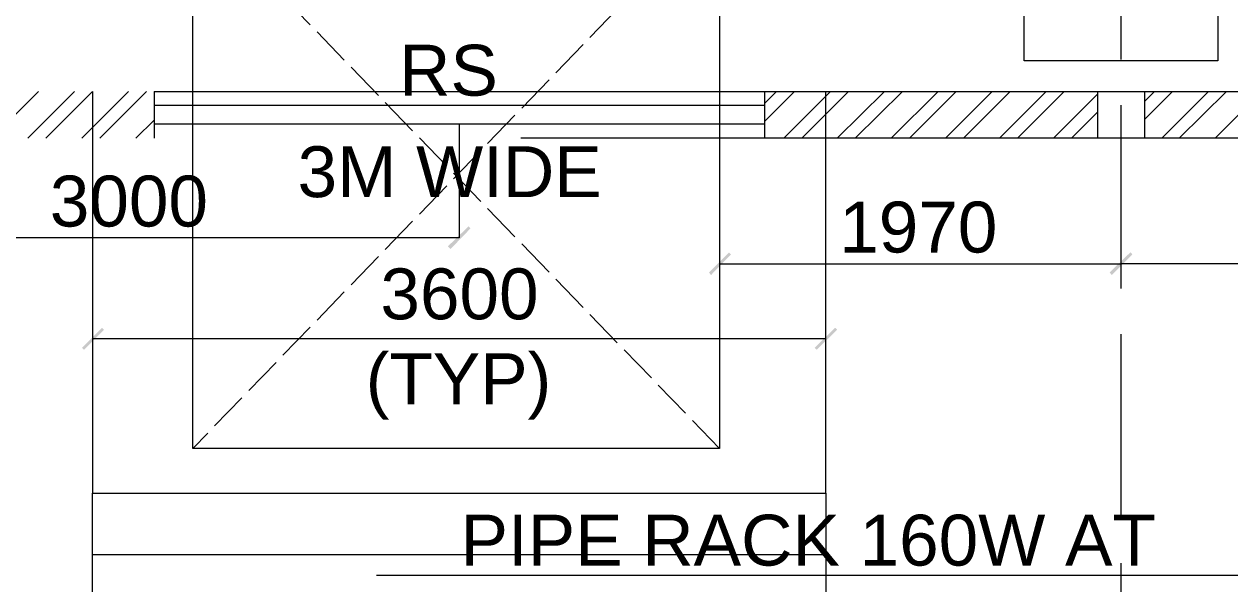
# Model space of a CAD drawing. Header units: inches. Extents: x 2602 to 127694, y 109 to 91908.
# Drawn here: x 18421 to 24343, y 23780 to 26531 of the extents above; entities that cross this region are included whole.
import ezdxf

# ---------------------------------------------------------------- set-up
doc = ezdxf.new("R2010")
doc.units = ezdxf.units.IN
doc.header["$MEASUREMENT"] = 0
doc.linetypes.add('PDF_IMPORT', pattern=[1, 0.8, -0.2])
doc.layers.add('PDF_Geometry', color=7, linetype='Continuous')
doc.layers.add('PDF_Solid Fills', color=7, linetype='Continuous', true_color=0x724639)
doc.layers.add('PDF_Text', color=230, linetype='Continuous', true_color=0xff007f)
doc.styles.add('PDF Arial', font='arial.ttf')

msp = doc.modelspace()

# ---------------------------------------------------------------- hatches: boundary and pattern name
at = {"layer": 'PDF_Solid Fills', "true_color": 0x00b8b8, "transparency": 33554559}
for points in [[(20502.1, 25438.7), (20515.2, 25425.6), (20613.6, 25527.3), (20603.8, 25537.1)], [(21892.9, 25399.3), (21883, 25409.2), (21784.6, 25310.8), (21794.5, 25297.7)], [(23762.5, 25297.7), (23864.2, 25399.3), (23854.4, 25409.2), (23752.7, 25310.8)], [(18812.8, 25028.7), (18803, 25038.5), (18704.5, 24940.1), (18714.4, 24930.3)], [(22302.9, 24940.1), (22312.7, 24930.3), (22414.4, 25028.7), (22404.6, 25038.5)]]:
    msp.add_hatch(color=132, dxfattribs=at).paths.add_polyline_path(points)

# ---------------------------------------------------------------- linework, layer by layer
at = {"layer": 'PDF_Geometry', "color": 30, "linetype": 'PDF_IMPORT', "lineweight": 0, "ltscale": 1125.093782, "true_color": 0xff7f00}
msp.add_lwpolyline([(23808.5, 17356.4), (23808.5, 83868.1), (17307.2, 83868.1), (23808.5, 77216)], dxfattribs=at)
at = {"layer": 'PDF_Geometry', "color": 12, "linetype": 'PDF_IMPORT', "lineweight": 0, "ltscale": 15816.91609, "true_color": 0xdd0000}
msp.add_lwpolyline([(33514.5, 25970.1), (10104, 25970.1), (10104, 77376.7)], dxfattribs=at)
at = {"layer": 'PDF_Geometry', "color": 162, "lineweight": 0, "true_color": 0x002db8}
msp.add_lwpolyline([(19249.1, 27124.7), (21837.1, 27124.7), (21837.1, 24444.8), (19249.1, 24444.8)], close=True, dxfattribs=at)
at = {"layer": 'PDF_Geometry', "color": 162, "linetype": 'PDF_IMPORT', "lineweight": 0, "ltscale": 241.264396, "true_color": 0x002db8}
for points in [[(21837.1, 27124.7), (19249.1, 24444.8)], [(21837.1, 24444.8), (19249.1, 27124.7)]]:
    msp.add_lwpolyline(points, dxfattribs=at)
at = {"layer": 'PDF_Geometry', "color": 17, "lineweight": 0, "true_color": 0x724639}
msp.add_lwpolyline([(23332.8, 26996.8), (24284.1, 26996.8), (24284.1, 26350.6), (23332.8, 26350.6)], close=True, dxfattribs=at)
at = {"layer": 'PDF_Geometry', "color": 12, "linetype": 'PDF_IMPORT', "lineweight": 0, "ltscale": 8725.217088, "true_color": 0xdd0000}
msp.add_lwpolyline([(10333.6, 26199.7), (33514.5, 26199.7)], dxfattribs=at)
at = {"layer": 'PDF_Geometry', "color": 12, "lineweight": 0, "true_color": 0xdd0000}
for points in [[(18261.7, 25970.1), (18491.3, 26199.7)], [(18438.9, 25970.1), (18668.5, 26199.7)], [(18527.4, 25970.1), (18757, 26199.7)], [(18704.5, 25970.1), (18757, 26022.6), (18934.2, 26199.7)], [(18793.1, 25970.1), (19022.7, 26199.7)], [(19058.8, 26199.7), (19058.8, 25970.1)], [(22056.9, 26140.7), (22115.9, 26199.7)], [(22056.9, 26052.1), (22204.5, 26199.7)], [(22056.9, 26199.7), (22056.9, 25970.1)], [(22152, 25970.1), (22358.6, 26176.7), (22381.6, 26199.7)], [(22240.6, 25970.1), (22358.6, 26088.2), (22470.2, 26199.7)], [(22414.4, 25970.1), (22647.3, 26199.7)], [(22503, 25970.1), (22735.9, 26199.7)], [(22680.1, 25970.1), (22909.7, 26199.7)], [(22768.7, 25970.1), (22998.3, 26199.7)], [(22945.8, 25970.1), (23175.4, 26199.7)], [(23034.4, 25970.1), (23264, 26199.7)], [(23211.5, 25970.1), (23441.1, 26199.7)], [(23300, 25970.1), (23529.7, 26199.7)], [(23477.2, 25970.1), (23693.7, 26186.6)], [(23693.7, 26199.7), (23693.7, 25970.1)], [(23923.3, 26150.5), (23972.5, 26199.7)], [(23923.3, 26061.9), (24061, 26199.7)], [(23923.3, 26199.7), (23923.3, 25970.1)], [(24008.6, 25970.1), (24238.2, 26199.7)], [(24093.8, 25970.1), (24326.7, 26199.7)], [(24271, 25970.1), (24500.6, 26199.7)], [(18970.2, 25970.1), (19058.8, 26058.7)], [(23565.7, 25970.1), (23693.7, 26098)], [(19058.8, 25970.1), (19058.8, 25970.1)]]:
    msp.add_lwpolyline(points, dxfattribs=at)
at = {"layer": 'PDF_Geometry', "color": 15, "lineweight": 0, "true_color": 0x944a4a}
for points in [[(18757, 26199.7), (18757, 24225.1), (22358.6, 24225.1), (22358.6, 26199.7)], [(22358.6, 24225.1), (22358.6, 19724.7), (18757, 19724.7), (18757, 24225.1)], [(22358.6, 23923.3), (18757, 23923.3)]]:
    msp.add_lwpolyline(points, dxfattribs=at)
at = {"layer": 'PDF_Geometry', "lineweight": 0}
for points in [[(22056.9, 26130.8), (19058.8, 26130.8)], [(22056.9, 26039), (19058.8, 26039)], [(24936.8, 25412.5), (24936.8, 23821.6), (20151.1, 23821.6)]]:
    msp.add_lwpolyline(points, dxfattribs=at)
at = {"layer": 'PDF_Geometry', "color": 132, "lineweight": 0, "true_color": 0x00b8b8}
for points in [[(20557.8, 26039), (20557.8, 25481.4), (17307.2, 25481.4), (17307.2, 26039)], [(20557.8, 26039), (20557.8, 26039)], [(27059.1, 26039), (27059.1, 25353.4), (23808.5, 25353.4), (23808.5, 26039)], [(23808.5, 26039), (23808.5, 26039)], [(21837.1, 25353.4), (23808.5, 25353.4)], [(21837.1, 25353.4), (21837.1, 25353.4)], [(23808.5, 25353.4), (23808.5, 25353.4)], [(23808.5, 25353.4), (23808.5, 25353.4)], [(23808.5, 25353.4), (23808.5, 25353.4)], [(18757, 25212.4), (18757, 24986), (22358.6, 24986), (22358.6, 25212.4)]]:
    msp.add_lwpolyline(points, dxfattribs=at)

# ---------------------------------------------------------------- texts
at = {"layer": 'PDF_Text', "color": 32, "true_color": 0xb85b00, "char_height": 249.99, "attachment_point": 7, "style": 'PDF Arial'}
for s, insert in [('RS', (20262.6, 26175.8)), ('3M WIDE', (19764, 25677))]:
    msp.add_mtext(s, dxfattribs=dict(at, insert=insert))
at = {"layer": 'PDF_Text', "color": 132, "true_color": 0x00b8b8, "attachment_point": 7, "style": 'PDF Arial'}
for s, insert, char_height in [('3000', (18547.1, 25532.7), 249.99), ('1970', (22424.2, 25404.9), 249.99), ('3600', (20170.8, 25076.7), 249.99), ('(TYP)', (20098.6, 24587.8), 249.99), ('PIPE RACK 160W AT', (20564.4, 23866.5), 249.994)]:
    msp.add_mtext(s, dxfattribs=dict(at, insert=insert, char_height=char_height))

doc.saveas('drawing.dxf')
